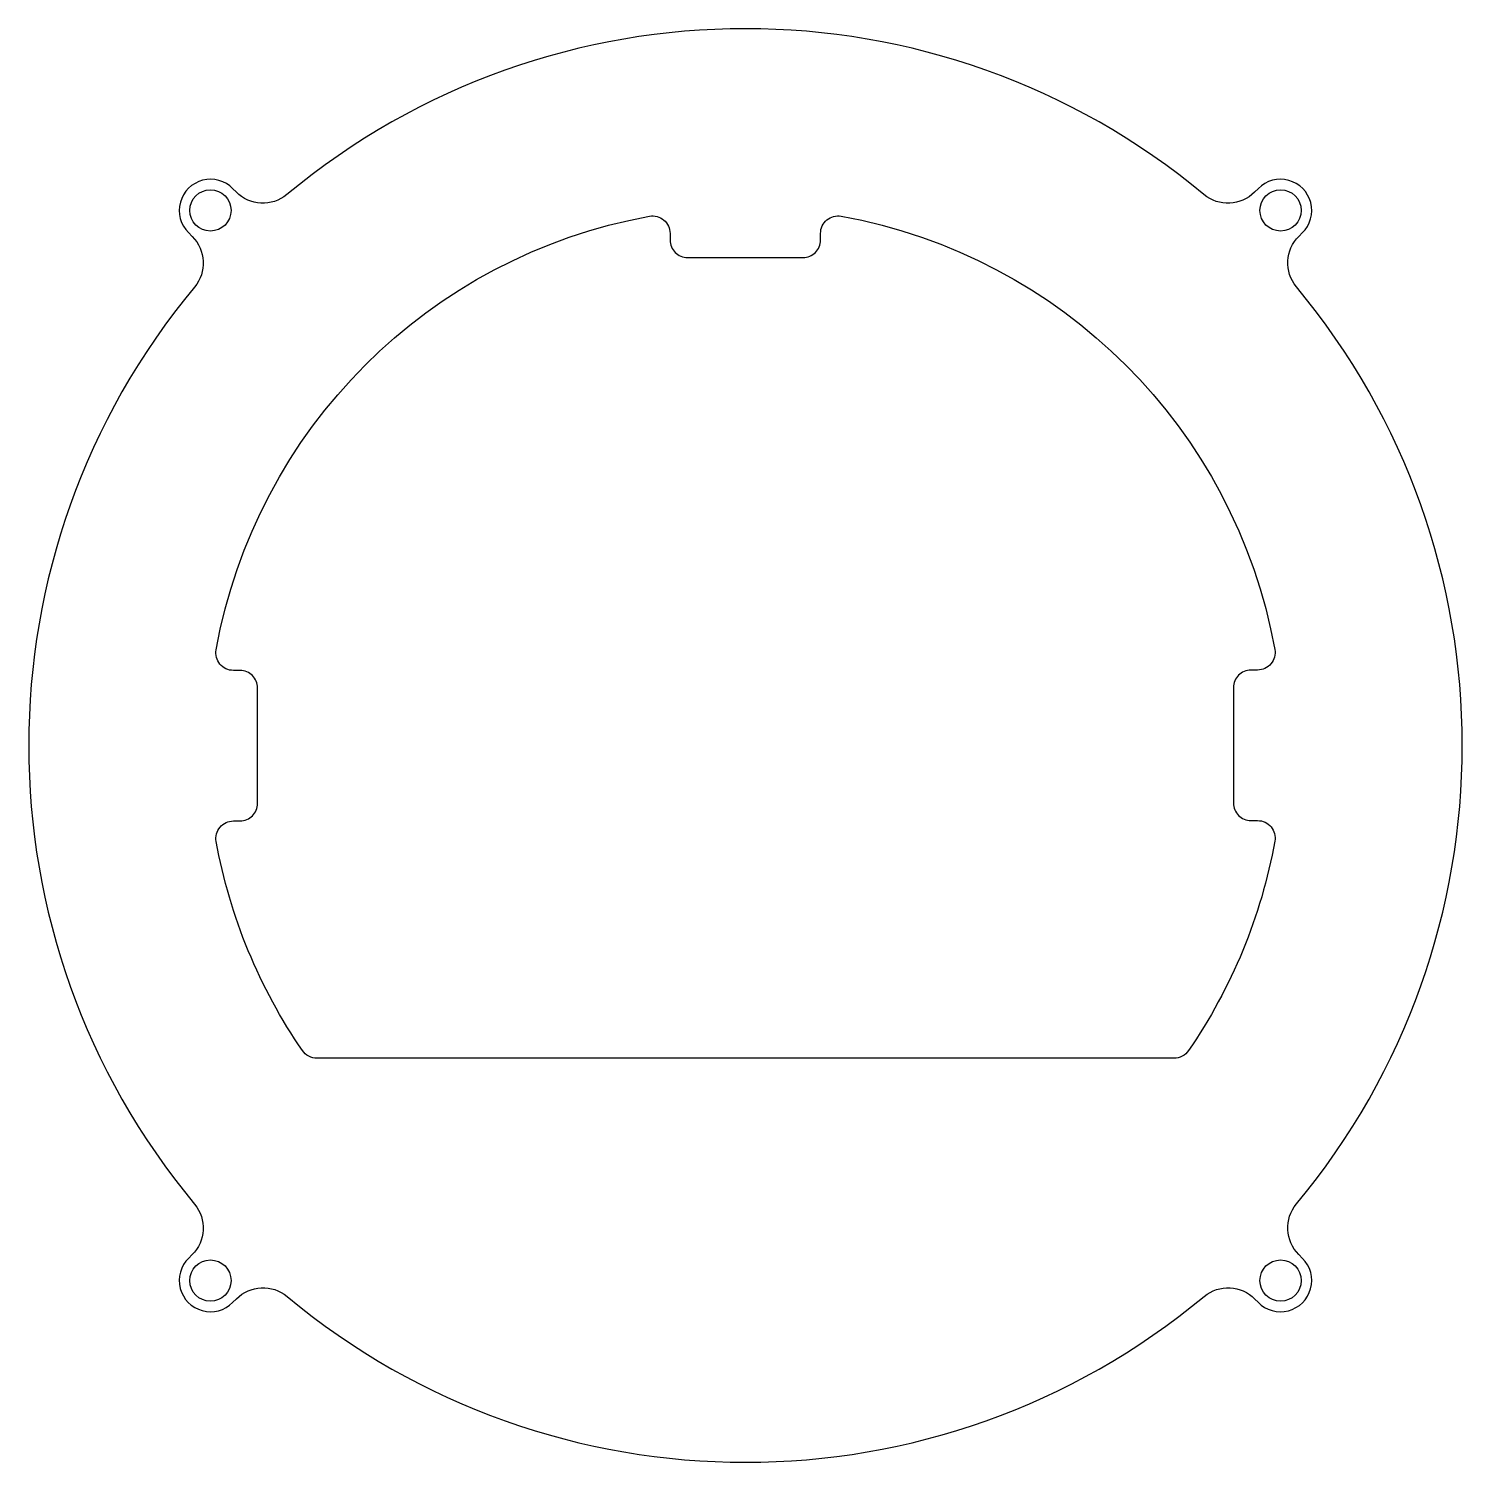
# Model space of a CAD drawing. Header units: millimetres. Extents: x -57 to 57, y -57 to 57.
import ezdxf

# ---------------------------------------------------------------- set-up
doc = ezdxf.new("R2010")
doc.units = ezdxf.units.MM
doc.layers.get('0').update_dxf_attribs({"linetype": 'CONTINUOUS'})

msp = doc.modelspace()

# ---------------------------------------------------------------- linework, layer by layer
for points in [[(40.98, -44.51, 1.006412), (44.53, -41), (44.23, -40.69, -0.387708), (44.04, -36.65, 0.361691), (44.04, 36.66, -0.391412), (44.25, 40.72), (44.51, 40.98, 1.006412), (41, 44.53), (40.69, 44.23, -0.387708), (36.65, 44.04, 0.361691), (-36.66, 44.04, -0.391412), (-40.72, 44.25), (-40.98, 44.51, 1.006412), (-44.53, 41), (-44.23, 40.69, -0.387708), (-44.04, 36.65, 0.361691), (-44.04, -36.66, -0.391412), (-44.25, -40.72), (-44.51, -40.98, 1.006412), (-41, -44.53), (-40.69, -44.23, -0.387708), (-36.65, -44.04, 0.361691), (36.66, -44.04, -0.391412), (40.72, -44.25)], [(-40.4, -6.03, 0.414214), (-39, -4.63), (-39, 4.6, 0.414214), (-40.4, 6), (-40.94, 6, -0.467618), (-42.31, 7.65, -0.312704), (-7.68, 42.31, -0.467874), (-6.03, 40.93), (-6.03, 40.4, 0.414214), (-4.63, 39), (4.6, 39, 0.414214), (6, 40.4), (6, 40.94, -0.467618), (7.65, 42.31, -0.312704), (42.31, 7.68, -0.467874), (40.93, 6.03), (40.4, 6.03, 0.414214), (39, 4.63), (39, -4.6, 0.414214), (40.4, -6), (40.94, -6, -0.467618), (42.31, -7.65, -0.106499), (35.41, -24.39, -0.246722), (34.26, -25), (-34.26, -25, -0.246722), (-35.41, -24.39, -0.106287), (-42.31, -7.68, -0.467874), (-40.93, -6.03)]]:
    msp.add_lwpolyline(points, format="xyb", close=True)
for centre in [(-42.77, 42.77), (42.77, 42.77), (-42.77, -42.77), (42.77, -42.77)]:
    msp.add_circle(centre, 1.65)

doc.saveas('drawing.dxf')
